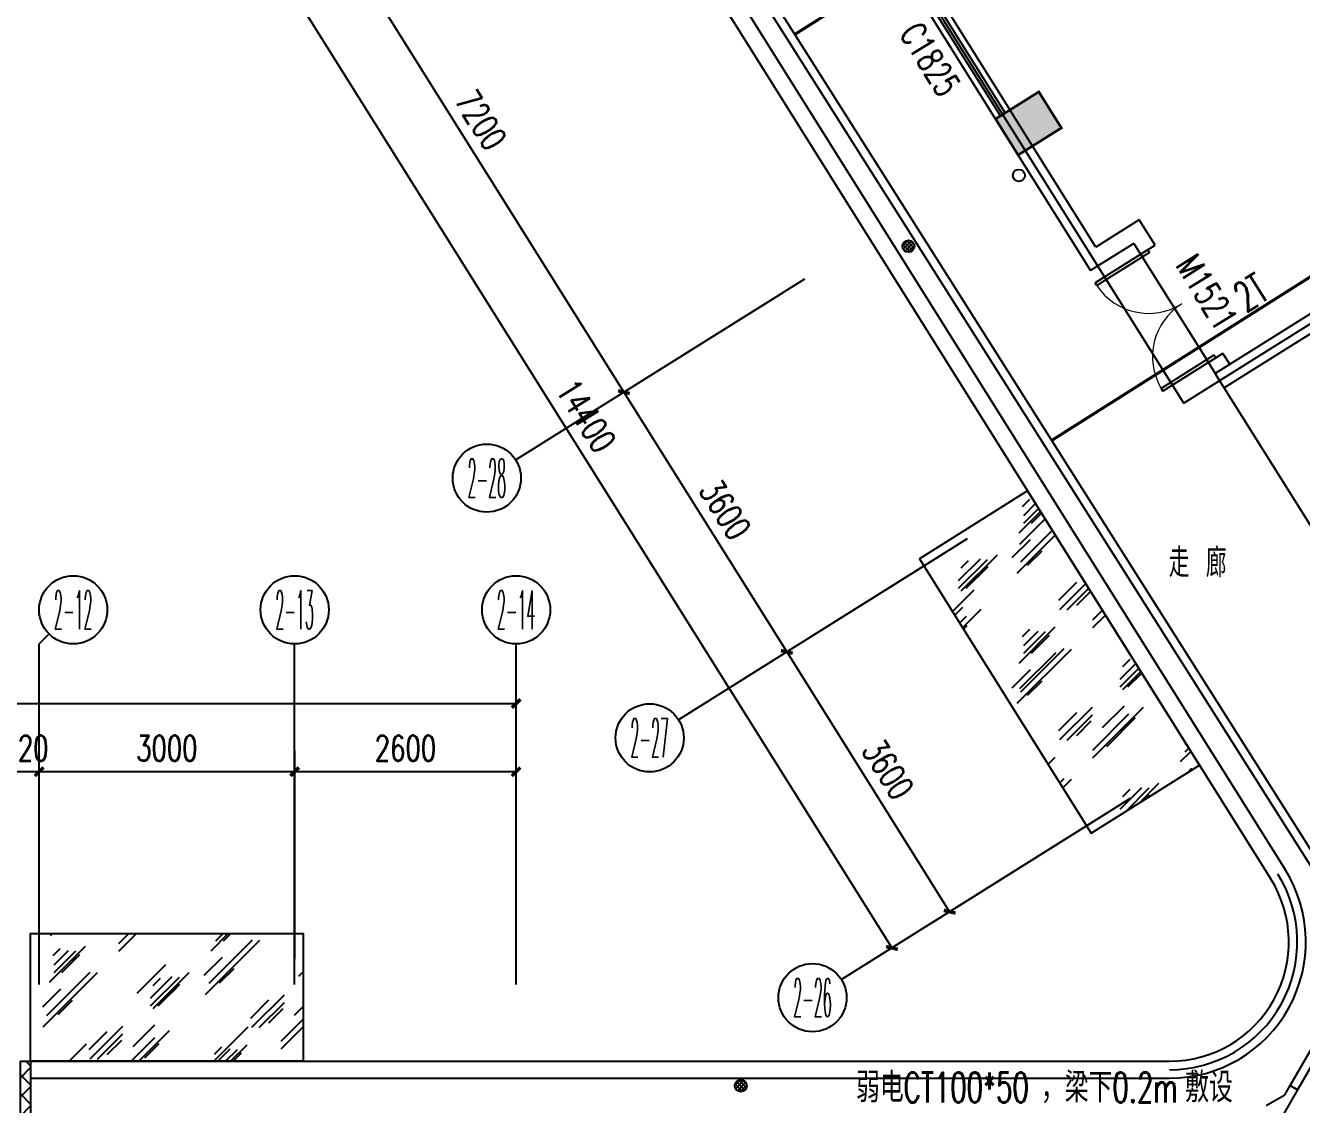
# Model space of a CAD drawing. Extents: x -9422388 to 15610651, y -1992469 to 953794.
# Drawn here: x -2832673 to -2817692, y -353621 to -340952 of the extents above; entities that cross this region are included whole.
import ezdxf
from ezdxf.enums import TextEntityAlignment as Align

# ---------------------------------------------------------------- set-up
doc = ezdxf.new("R2010")
doc.units = 0
doc.header["$LTSCALE"] = 1000
for name, color, linetype in [('AXIS_TEXT', 7, 'Continuous'), ('C-KZ', 2, 'Continuous'), ('C-Z-HATCH', 253, 'Continuous'), ('CABLETRAY_PDS', 5, 'Continuous'), ('TEL_TEXT', 7, 'Continuous'), ('WINDOW_TEXT', 7, 'Continuous'), ('WIRE-通讯', 4, 'Continuous')]:
    doc.layers.add(name, color=color, linetype=linetype)
doc.styles.add('_TCH_AXIS', font='COMPLEX', dxfattribs={"bigfont": 'GBCBIG'})
doc.styles.add('_TCH_DIM', font='SIMPLEX', dxfattribs={"bigfont": 'GBCBIG'})
doc.styles.add('_TCH_DIM_T3', font='SIMPLEX', dxfattribs={"width": 0.705882, "bigfont": 'GBCBIG'})
doc.styles.add('_TCH_WINDOW', font='SIMPLEX', dxfattribs={"height": 3.5, "bigfont": 'GBCBIG'})
doc.styles.add('_TEL_DIM', font='SIMPLEX', dxfattribs={"width": 0.8, "height": 3.5, "bigfont": 'HZTXT'})
doc.styles.add('COMPLEX', font='COMPLEX')
doc.dimstyles.new('_TCH_ARCH&&100', dxfattribs={"dimtxt": 297.5, "dimasz": 100, "dimexe": 250, "dimexo": 300, "dimgap": 126.25, "dimtad": 1, "dimdec": 0, "dimzin": 0, "dimdsep": 46, "dimtxsty": '_TCH_DIM_T3', "dimblk": 'ARCHTICK', "dimcen": 0.09, "dimclrt": 7, "dimazin": 2, "dimtfac": 1, "dimtdec": 0, "dimtix": 1, "dimtmove": 2, "dimatfit": 3, "dimfxl": 0, "dimtolj": 1, "dimtzin": 0, "dimarcsym": 0})
pattern_1 = [(45, (789000.6, 205342.2), (9e-14, 1527.3506), [600, -360, 600, -360, 240, -523.2816]), (45, (788970.6, 205372.2), (9e-14, 1527.3506), [480, -600, 360, -360, 420, -463.2816]), (45, (788970.6, 205462.2), (9e-14, 1527.3506), [360, -720, 240, -360, 540, -463.2816]), (45, (789060.6, 205372.2), (9e-14, 1527.3506), [360, -720, 300, -1303.2815]), (45, (789150.6, 205462.2), (9e-14, 1527.3506), [180, -900, 120, -1483.2815]), (45, (789000.6, 205612.2), (9e-14, 1527.3506), [120, -900, 120, -480, 300, -763.2816]), (45, (789540.6, 205522.2), (9e-14, 1527.3506), [600, -900, 720, -475.2816]), (45, (789540.6, 205432.2), (9e-14, 1527.3506), [840, -600, 900, -355.2816]), (45, (789690.6, 205552.2), (-2e-13, -1697.0563), [600, -840, 480, -763.2816]), (45, (789600.6, 205732.2), (9e-14, 1527.3506), [300, -1200, 360, -823.2816]), (45, (789780.6, 205642.2), (9e-14, 1527.3506), [240, -1200, 240, -1003.2815])]

# ---------------------------------------------------------------- blocks, each defined once
blk = doc.blocks.new('宿舍楼柱网1')
at = {"layer": 'C-Z-HATCH'}
h = blk.add_hatch(color=0, dxfattribs=at)
h.dxf.hatch_style = 1
h.paths.add_polyline_path([(643252, 157766), (643760, 158084), (643495, 158508), (642987, 158190)])
at = {"layer": 'C-KZ', "color": 0, "const_width": 30}
blk.add_lwpolyline([(643252, 157766), (643760, 158084), (643495, 158508), (642987, 158190), (643252, 157766)], dxfattribs=at)
blk = doc.blocks.new('_ArchTick')
at = {"color": 0, "linetype": 'ByBlock', "const_width": 0.4}
blk.add_lwpolyline([(-0.5, -0.5), (0.5, 0.5)], dxfattribs=at)
blk = doc.blocks.new('*D2853')
at = {"color": 0, "lineweight": -2, "transparency": 16777216}
for p, q in [((1474530, -187593), (1474530, -184343)), ((1523650, -187593), (1523650, -184343)), ((1474530, -184593), (1523650, -184593))]:
    blk.add_line(p, q, dxfattribs=at)
at = {"layer": 'Defpoints', "color": 0, "transparency": 16777216}
for p in [(1523650, -184593), (1474530, -187893), (1523650, -187893)]:
    blk.add_point(p, dxfattribs=at)
at = {"color": 0, "lineweight": -2, "transparency": 16777216, "xscale": 100, "yscale": 100, "zscale": 100, "rotation": 180}
blk.add_blockref('_ArchTick', (1474530, -184593), dxfattribs=at)
at = {"color": 0, "lineweight": -2, "transparency": 16777216, "xscale": 100, "yscale": 100, "zscale": 100}
blk.add_blockref('_ArchTick', (1523650, -184593), dxfattribs=at)
at = {"color": 7, "transparency": 16777216, "insert": (1499090, -184318), "char_height": 297.5, "attachment_point": 5, "style": '_TCH_DIM_T3'}
blk.add_mtext('\\A1;49120', dxfattribs=at)
blk = doc.blocks.new('*D2863')
at = {"color": 0, "lineweight": -2, "transparency": 16777216}
for p, q in [((1517730, -187593), (1517730, -185143)), ((1518050, -187593), (1518050, -185143)), ((1517730, -185393), (1517630, -185393)), ((1517730, -185393), (1518050, -185393)), ((1518050, -185393), (1518150, -185393))]:
    blk.add_line(p, q, dxfattribs=at)
at = {"layer": 'Defpoints', "color": 0, "transparency": 16777216}
for p in [(1518050, -185393), (1517730, -187893), (1518050, -187893)]:
    blk.add_point(p, dxfattribs=at)
at = {"color": 0, "lineweight": -2, "transparency": 16777216, "xscale": 100, "yscale": 100, "zscale": 100}
blk.add_blockref('_ArchTick', (1517730, -185393), dxfattribs=at)
at = {"color": 0, "lineweight": -2, "transparency": 16777216, "xscale": 100, "yscale": 100, "zscale": 100, "rotation": 180}
blk.add_blockref('_ArchTick', (1518050, -185393), dxfattribs=at)
at = {"color": 7, "transparency": 16777216, "insert": (1517890, -185118), "char_height": 297.5, "attachment_point": 5, "style": '_TCH_DIM_T3'}
blk.add_mtext('\\A1;320', dxfattribs=at)
blk = doc.blocks.new('*D2864')
at = {"color": 0, "lineweight": -2, "transparency": 16777216}
for p, q in [((1518050, -187593), (1518050, -185143)), ((1521050, -187593), (1521050, -185143)), ((1518050, -185393), (1521050, -185393))]:
    blk.add_line(p, q, dxfattribs=at)
at = {"layer": 'Defpoints', "color": 0, "transparency": 16777216}
for p in [(1521050, -185393), (1518050, -187893), (1521050, -187893)]:
    blk.add_point(p, dxfattribs=at)
at = {"color": 0, "lineweight": -2, "transparency": 16777216, "xscale": 100, "yscale": 100, "zscale": 100, "rotation": 180}
blk.add_blockref('_ArchTick', (1518050, -185393), dxfattribs=at)
at = {"color": 0, "lineweight": -2, "transparency": 16777216, "xscale": 100, "yscale": 100, "zscale": 100}
blk.add_blockref('_ArchTick', (1521050, -185393), dxfattribs=at)
at = {"color": 7, "transparency": 16777216, "insert": (1519550, -185118), "char_height": 297.5, "attachment_point": 5, "style": '_TCH_DIM_T3'}
blk.add_mtext('\\A1;3000', dxfattribs=at)
blk = doc.blocks.new('*D2865')
at = {"color": 0, "lineweight": -2, "transparency": 16777216}
for p, q in [((1521050, -187593), (1521050, -185143)), ((1523650, -187593), (1523650, -185143)), ((1521050, -185393), (1523650, -185393))]:
    blk.add_line(p, q, dxfattribs=at)
at = {"layer": 'Defpoints', "color": 0, "transparency": 16777216}
for p in [(1523650, -185393), (1521050, -187893), (1523650, -187893)]:
    blk.add_point(p, dxfattribs=at)
at = {"color": 0, "lineweight": -2, "transparency": 16777216, "xscale": 100, "yscale": 100, "zscale": 100, "rotation": 180}
blk.add_blockref('_ArchTick', (1521050, -185393), dxfattribs=at)
at = {"color": 0, "lineweight": -2, "transparency": 16777216, "xscale": 100, "yscale": 100, "zscale": 100}
blk.add_blockref('_ArchTick', (1523650, -185393), dxfattribs=at)
at = {"color": 7, "transparency": 16777216, "insert": (1522350, -185118), "char_height": 297.5, "attachment_point": 5, "style": '_TCH_DIM_T3'}
blk.add_mtext('\\A1;2600', dxfattribs=at)
blk = doc.blocks.new('*D2883')
at = {"color": 0, "lineweight": -2, "transparency": 16777216}
for p, q in [((1522956, -173668), (1520202, -175394)), ((1520414, -175261), (1528062, -187463)), ((1530604, -185870), (1527850, -187596))]:
    blk.add_line(p, q, dxfattribs=at)
at = {"layer": 'Defpoints', "color": 0, "transparency": 16777216}
for p in [(1523210, -173509), (1530858, -185710), (1528062, -187463)]:
    blk.add_point(p, dxfattribs=at)
at = {"color": 0, "lineweight": -2, "transparency": 16777216, "xscale": 100, "yscale": 100, "zscale": 100}
for p, rotation in [((1520414, -175261), 122.0782976762229), ((1528062, -187463), 302.0782976762229)]:
    blk.add_blockref('_ArchTick', p, dxfattribs=dict(at, rotation=rotation))
at = {"color": 7, "transparency": 16777216, "insert": (1524471, -181216), "char_height": 297.5, "attachment_point": 5, "rotation": 302.0783, "style": '_TCH_DIM_T3'}
blk.add_mtext('\\A1;14400', dxfattribs=at)
blk = doc.blocks.new('*D2884')
at = {"color": 0, "lineweight": -2, "transparency": 16777216}
for p, q in [((1528692, -182819), (1526616, -184120)), ((1526828, -183987), (1528740, -187038)), ((1530604, -185870), (1528528, -187171))]:
    blk.add_line(p, q, dxfattribs=at)
at = {"layer": 'Defpoints', "color": 0, "transparency": 16777216}
for p in [(1528946, -182660), (1530858, -185710), (1528740, -187038)]:
    blk.add_point(p, dxfattribs=at)
at = {"color": 0, "lineweight": -2, "transparency": 16777216, "xscale": 100, "yscale": 100, "zscale": 100}
for p, rotation in [((1526828, -183987), 122.078297676224), ((1528740, -187038), 302.078297676224)]:
    blk.add_blockref('_ArchTick', p, dxfattribs=dict(at, rotation=rotation))
at = {"color": 7, "transparency": 16777216, "insert": (1528017, -185367), "char_height": 297.5, "attachment_point": 5, "rotation": 302.0783, "style": '_TCH_DIM_T3'}
blk.add_mtext('\\A1;3600', dxfattribs=at)
blk = doc.blocks.new('*D2885')
at = {"color": 0, "lineweight": -2, "transparency": 16777216}
for p, q in [((1526780, -179769), (1524704, -181070)), ((1524916, -180937), (1526828, -183987)), ((1528692, -182819), (1526616, -184120))]:
    blk.add_line(p, q, dxfattribs=at)
at = {"layer": 'Defpoints', "color": 0, "transparency": 16777216}
for p in [(1527034, -179609), (1528946, -182660), (1526828, -183987)]:
    blk.add_point(p, dxfattribs=at)
at = {"color": 0, "lineweight": -2, "transparency": 16777216, "xscale": 100, "yscale": 100, "zscale": 100}
for p, rotation in [((1524916, -180937), 122.0782976762244), ((1526828, -183987), 302.0782976762244)]:
    blk.add_blockref('_ArchTick', p, dxfattribs=dict(at, rotation=rotation))
at = {"color": 7, "transparency": 16777216, "insert": (1526105, -182316), "char_height": 297.5, "attachment_point": 5, "rotation": 302.0783, "style": '_TCH_DIM_T3'}
blk.add_mtext('\\A1;3600', dxfattribs=at)
blk = doc.blocks.new('*D2886')
at = {"color": 0, "lineweight": -2, "transparency": 16777216}
for p, q in [((1522956, -173668), (1520880, -174969)), ((1521092, -174836), (1524916, -180937)), ((1526780, -179769), (1524704, -181070))]:
    blk.add_line(p, q, dxfattribs=at)
at = {"layer": 'Defpoints', "color": 0, "transparency": 16777216}
for p in [(1523210, -173509), (1527034, -179609), (1524916, -180937)]:
    blk.add_point(p, dxfattribs=at)
at = {"color": 0, "lineweight": -2, "transparency": 16777216, "xscale": 100, "yscale": 100, "zscale": 100}
for p, rotation in [((1521092, -174836), 122.0782976762229), ((1524916, -180937), 302.0782976762229)]:
    blk.add_blockref('_ArchTick', p, dxfattribs=dict(at, rotation=rotation))
at = {"color": 7, "transparency": 16777216, "insert": (1523237, -177741), "char_height": 297.5, "attachment_point": 5, "rotation": 302.0783, "style": '_TCH_DIM_T3'}
blk.add_mtext('\\A1;7200', dxfattribs=at)
blk = doc.blocks.new('_AXISO')
at = {"color": 0}
blk.add_circle((0, 0), 0.5, dxfattribs=at)
at = {"layer": 'AXIS_TEXT', "color": 0, "style": 'COMPLEX', "width": 1.041667}
blk.add_attdef('A', text='', height=0.56, dxfattribs=at).set_placement((-0.25, -0.28), (0.25, -0.28), align=Align.FIT)
blk = doc.blocks.new('$DorLib2D$00000002')
at = {"color": 0}
for p, q in [((-0.5, 0), (-0.5, 0.4875)), ((-0.475, 0.4875), (-0.5, 0.4875)), ((-0.475, 0), (-0.475, 0.4875)), ((0.475, 0), (0.475, 0.4875)), ((0.475, 0.4875), (0.5, 0.4875)), ((0.5, 0), (0.5, 0.4875)), ((-0.5, 0), (-0.475, 0)), ((0.5, 0), (0.475, 0))]:
    blk.add_line(p, q, dxfattribs=at)
at = {"color": 0, "lineweight": 13}
for centre, start, end in [((-0.4875, 0), 0, 88.53072), ((0.4875, 0), 91.46928, 180)]:
    blk.add_arc(centre, 0.4875, start, end, dxfattribs=at)
blk = doc.blocks.new('$TCHSYS$WIN2D')
at = {"color": 0}
for p, q in [((-0.5, 0.5), (0.5, 0.5)), ((-0.5, 0.5), (-0.5, -0.5)), ((0.5, 0.5), (0.5, -0.5)), ((0.5, 0.1667), (-0.5, 0.1667)), ((0.5, -0.1667), (-0.5, -0.1667)), ((-0.5, -0.5), (0.5, -0.5))]:
    blk.add_line(p, q, dxfattribs=at)
blk = doc.blocks.new('34214')
h = blk.add_hatch()
h.set_pattern_fill('ANSI37', color=8, scale=20)
h.set_pattern_definition([(45, (473948.466, 204780.552), (-22.4506403, 22.4506403), []), (135, (473948.466, 204780.552), (-22.4506403, -22.4506403), [])])
edge = h.paths.add_edge_path()
edge.add_arc((1528255.9, -179224.1), 70, 0, 360)
h = blk.add_hatch()
h.set_pattern_fill('玻璃2', color=8, scale=100)
h.set_pattern_definition(pattern_1)
h.paths.add_polyline_path([(1529655.3, -182096.9), (1528384.3, -182893.5), (1530402.4, -186113.3), (1531673.4, -185316.7)])
h = blk.add_hatch()
h.set_pattern_fill('玻璃2', color=8, scale=100)
h.set_pattern_definition(pattern_1)
h.paths.add_polyline_path([(1517949.8, -188792.5), (1517949.8, -187292.5), (1521149.8, -187292.6), (1521149.8, -188792.5)])
h = blk.add_hatch()
h.set_pattern_fill('ANSI37', color=8, scale=100)
h.set_pattern_definition([(45, (896336.12, 205282.17), (-112.2532, 112.2532), []), (135, (896336.12, 205282.17), (-112.2532, -112.2532), [])])
h.paths.add_polyline_path([(1517829.8, -188792.5), (1517949.8, -188792.5), (1517949.8, -199192.6), (1517829.8, -199192.6)])
h = blk.add_hatch()
h.set_pattern_fill('ANSI37', color=8, scale=20)
h.set_pattern_definition([(45, (471980.12, 194922.9), (-22.4506403, 22.4506403), []), (135, (471980.12, 194922.9), (-22.4506403, -22.4506403), [])])
edge = h.paths.add_edge_path()
edge.add_arc((1526287.6, -189081.7), 70, 0, 360)
at = {"color": 8}
for p, q in [((1523919.7, -172945.8), (1532508.5, -186649)), ((1524195.4, -173009), (1532677.9, -186542.8)), ((1537704.9, -177051.7), (1531858.4, -180716.1)), ((1537811.1, -177221.1), (1531964.6, -180885.6)), ((1529448.1, -177623.7), (1529278.6, -177729.9)), ((1530457.3, -179233.9), (1529448.1, -177623.7)), ((1529278.6, -177729.9), (1530394, -179509.6)), ((1530965.7, -178915.2), (1530457.3, -179233.9)), ((1531151.5, -179211.8), (1530965.7, -178915.2)), ((1530902.4, -179190.9), (1530394, -179509.6)), ((1530902.4, -179190.9), (1530982.1, -179318)), ((1530982.1, -179318), (1531151.5, -179211.8)), ((1530982.1, -179318), (1531778.7, -180589)), ((1527034, -179609.2), (1523644.7, -181733.5)), ((1531948.2, -180482.8), (1531778.7, -180589)), ((1532027.8, -180609.9), (1531948.2, -180482.8)), ((1531778.7, -180589), (1531858.4, -180716.1)), ((1531964.6, -180885.6), (1531858.4, -180716.1)), ((1528945.8, -182659.6), (1525556.5, -184783.9)), ((1518167, -183775.4), (1518049.8, -183892.6)), ((1518049.8, -187892.6), (1518049.8, -183892.6)), ((1521049.8, -187892.6), (1521049.8, -183892.6)), ((1523649.8, -187892.6), (1523649.8, -183892.6)), ((1530857.7, -185710), (1527468.4, -187834.3)), ((1517949.6, -188792.5), (1531322.2, -188792.5)), ((1517949.6, -188792.5), (1517949.6, -188992.5)), ((1517949.6, -188992.5), (1531322.2, -188992.5))]:
    blk.add_line(p, q, dxfattribs=at)
for points in [[(1525699, -171830.5), (1532138.7, -167794.3), (1537927.4, -177030.1), (1531487.8, -181066.3)], [(1529655.3, -182096.9), (1528384.3, -182893.5), (1530402.4, -186113.3), (1531673.4, -185316.7)], [(1517949.8, -188792.5), (1517949.8, -187292.5), (1521149.8, -187292.6), (1521149.8, -188792.5)], [(1517829.8, -188792.5), (1517949.8, -188792.5), (1517949.8, -199192.6), (1517829.8, -199192.6)]]:
    blk.add_lwpolyline(points, close=True, dxfattribs=at)
blk.add_lwpolyline([(1533769.9, -183765.9), (1531964.6, -180885.6)], dxfattribs=at)
for centre in [(1529552.3, -178392), (1528255.9, -179224.1), (1526287.6, -189081.7)]:
    blk.add_circle(centre, 70, dxfattribs=at)
for centre, radius, start in [((1531322.2, -187392.5), 1600, 270.00004), ((1531322.2, -187392.6), 1500, 270), ((1531322.2, -187392.5), 1400, 270.00004)]:
    blk.add_arc(centre, radius, start, 32.0783, dxfattribs=at)
blk.add_blockref('宿舍楼柱网1', (886291.9, -335918.9), dxfattribs=at)
ref = blk.add_blockref('$TCHSYS$WIN2D', (1528885.4, -176914.2), dxfattribs=dict(at, xscale=1800, yscale=200, zscale=200, rotation=302.0782976762231))
ref.add_attrib('A', 'C1825', (1528143.7, -176724.1), dxfattribs={"layer": 'WINDOW_TEXT', "color": 8, "height": 297.5, "rotation": 302.0783, "style": '_TCH_WINDOW', "width": 0.705882})
ref = blk.add_blockref('$DorLib2D$00000002', (1531465.1, -179900.4), dxfattribs=dict(at, xscale=-1500, yscale=-1500, zscale=200, rotation=302.0782976762218))
ref.add_attrib('A', 'M1521', (1531385.1, -179445.2), dxfattribs={"layer": 'WINDOW_TEXT', "color": 8, "height": 297.5, "rotation": 302.0783, "style": '_TCH_WINDOW', "width": 0.705882})
ref = blk.add_blockref('_AXISO', (1523305.7, -181946), dxfattribs=dict(at, xscale=800, yscale=800, zscale=800))
ref.add_attrib('A', '2-28', dxfattribs={"layer": 'AXIS_TEXT', "color": 8, "height": 452.55, "style": '_TCH_AXIS', "width": 0.2625}).set_placement((1523079.5, -182172.2), (1523532, -182172.2), align=Align.FIT)
ref = blk.add_blockref('_AXISO', (1518449.8, -183492.6), dxfattribs=dict(at, xscale=800, yscale=800, zscale=800))
ref.add_attrib('A', '2-12', dxfattribs={"layer": 'AXIS_TEXT', "color": 8, "height": 452.55, "style": '_TCH_AXIS', "width": 0.28}).set_placement((1518223.5, -183718.8), (1518676.1, -183718.8), align=Align.FIT)
ref = blk.add_blockref('_AXISO', (1521049.8, -183492.6), dxfattribs=dict(at, xscale=800, yscale=800, zscale=800))
ref.add_attrib('A', '2-13', dxfattribs={"layer": 'AXIS_TEXT', "color": 8, "height": 452.55, "style": '_TCH_AXIS', "width": 0.28}).set_placement((1520823.5, -183718.8), (1521276.1, -183718.8), align=Align.FIT)
ref = blk.add_blockref('_AXISO', (1523649.8, -183492.6), dxfattribs=dict(at, xscale=800, yscale=800, zscale=800))
ref.add_attrib('A', '2-14', dxfattribs={"layer": 'AXIS_TEXT', "color": 8, "height": 452.55, "style": '_TCH_AXIS', "width": 0.272727}).set_placement((1523423.5, -183718.8), (1523876.1, -183718.8), align=Align.FIT)
ref = blk.add_blockref('_AXISO', (1525217.6, -184996.3), dxfattribs=dict(at, xscale=800, yscale=800, zscale=800))
ref.add_attrib('A', '2-27', dxfattribs={"layer": 'AXIS_TEXT', "color": 8, "height": 452.55, "style": '_TCH_AXIS', "width": 0.2625}).set_placement((1524991.3, -185222.6), (1525443.9, -185222.6), align=Align.FIT)
ref = blk.add_blockref('_AXISO', (1527129.5, -188046.7), dxfattribs=dict(at, xscale=800, yscale=800, zscale=800))
ref.add_attrib('A', '2-26', dxfattribs={"layer": 'AXIS_TEXT', "color": 8, "height": 452.55, "style": '_TCH_AXIS', "width": 0.2625}).set_placement((1526903.2, -188273), (1527355.8, -188273), align=Align.FIT)
at = {"color": 8, "style": '_TCH_DIM'}
for s, p in [('走', (1531312.5, -183109.4)), ('廊', (1531748.2, -183109.4))]:
    blk.add_text(s, height=337.6, dxfattribs=at).set_placement(p)
at = {"color": 8}
for p1, p2, distance, picture, middle in [((1523210.2, -173508.5), (1530857.9, -185710.2), -3300, '*D2883', (1524470.9, -181215.9)), ((1523210.2, -173508.5), (1527034, -179609.2), -2500, '*D2886', (1523236.8, -177740.5)), ((1527034, -179609.2), (1528945.8, -182659.6), -2500, '*D2885', (1526104.6, -182316.1)), ((1528945.8, -182659.6), (1530857.9, -185710.2), -2500, '*D2884', (1528016.5, -185366.5)), ((1474529.8, -187892.6), (1523649.8, -187892.6), 3300, '*D2853', (1499089.8, -184317.6)), ((1517729.8, -187892.6), (1518049.8, -187892.6), 2500, '*D2863', (1517889.8, -185117.6)), ((1518049.8, -187892.6), (1521049.8, -187892.6), 2500, '*D2864', (1519549.8, -185117.6)), ((1521049.8, -187892.6), (1523649.8, -187892.6), 2500, '*D2865', (1522349.8, -185117.6))]:
    dim = blk.add_aligned_dim(p1=p1, p2=p2, distance=distance, dimstyle='_TCH_ARCH&&100', dxfattribs=at)
    dim.commit()
    dim.dimension.update_dxf_attribs({"geometry": picture, "text_midpoint": middle})

msp = doc.modelspace()

# ---------------------------------------------------------------- linework, layer by layer
at = {"layer": 'CABLETRAY_PDS'}
for p, q in [((-2817076.19722, -351623.87606), (-2826054.66298, -337430.67316)), ((-2825970.15266, -337377.21284), (-2816991.6869, -351570.41575)), ((-2817825.75603, -353399.90968), (-2817066.878, -352085.49437)), ((-2816980.27546, -352135.49437), (-2817739.15349, -353449.90968)), ((-2818107.45476, -353634.7173), (-2817888.25603, -353508.16285)), ((-2817739.15349, -353449.90968), (-2817903.58725, -353734.7173)), ((-2817888.25603, -353508.16285), (-2817825.75603, -353399.90968)), ((-2817739.15349, -353449.90968), (-2817825.75603, -353399.90968)), ((-2817825.75603, -353399.90968), (-2817739.15349, -353449.90968))]:
    msp.add_line(p, q, dxfattribs=at)
at = {"layer": 'WIRE-通讯', "linetype": 'Continuous', "const_width": 35}
for points in [[(-2823641.98525, -341057.59135), (-2822229.89516, -340164.31852)], [(-2820626.22444, -345824.9209), (-2816069.24251, -342942.2237)]]:
    msp.add_lwpolyline(points, dxfattribs=at)

# ---------------------------------------------------------------- block references
msp.add_blockref('34214', (-4350562.63649, -164320.0857))

# ---------------------------------------------------------------- texts
at = {"layer": 'TEL_TEXT', "style": '_TEL_DIM', "width": 0.64}
msp.add_text('2T', height=350, rotation=32, dxfattribs=at).set_placement((-2818340.4438, -344326.99983))
at = {"layer": 'TEL_TEXT', "style": '_TEL_DIM'}
for s, width, p in [('弱电', 0.8, (-2822922.3762, -353595.77998)), ('CT100*50', 0.64, (-2822362.3762, -353595.77998)), ('，梁下', 0.8, (-2820751.70953, -353595.77998)), ('0.2m', 0.64, (-2819911.70953, -353595.77998)), ('敷设', 0.8, (-2819058.3762, -353595.77998))]:
    msp.add_text(s, height=350, dxfattribs=dict(at, width=width)).set_placement(p)

doc.saveas('drawing.dxf')
